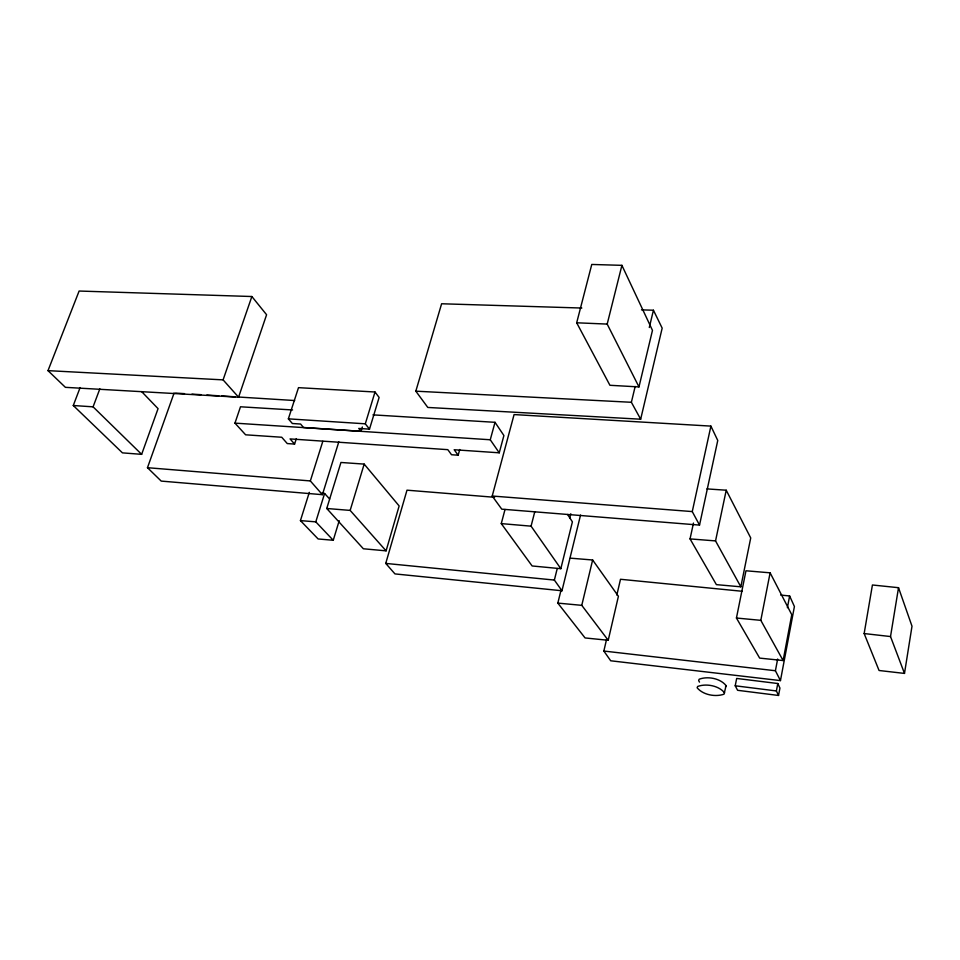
<?xml version="1.0" encoding="UTF-8"?>
<svg xmlns="http://www.w3.org/2000/svg" width="960" height="960" viewBox="0 0 960 960"><rect width="100%" height="100%" fill="white"/><g stroke="black" fill="none" stroke-linecap="round" stroke-linejoin="round"><path stroke-width="1.44" d="M904.488 673.416L912 626.208L898.524 587.7L872.424 584.988L864.156 633.552L879.06 670.5L904.488 673.416L890.52 636.552L898.524 587.7M606.516 639.564L603.852 651.048L610.704 660.78L780.456 680.604L794.412 606.516L789.624 595.956L780.72 595.08M778.536 695.46L779.928 688.068L777.792 683.52L736.68 678.444L735.216 685.788L737.604 690.3L778.536 695.46L776.388 690.948L777.792 683.52M780.456 680.604L775.416 670.74L777.648 659.016M787.392 607.692L789.624 595.956M783.12 660.54L791.76 614.7L770.112 572.82L745.968 570.78L736.44 618.024L759.66 658.104L783.12 660.54L760.812 620.34L770.112 572.82M693.48 523.056L690.048 538.896L716.388 584.64L740.832 586.812L750.72 537.936L726.228 490.212L706.92 488.904M724.608 692.844C718.776 685.596 706.248 683.304 697.656 686.46L697.14 687.78C703.068 694.968 715.428 697.224 724.056 694.164L726.06 685.596C720.288 678.3 707.724 676.008 699.156 679.224L698.64 680.556L699.492 682.128M740.832 586.812L715.548 540.912L726.228 490.212M699.528 525.096L717.756 440.472L710.904 426.108L514.08 414.576L492.216 496.032L501.756 509.16L699.528 525.096L692.268 511.584L710.904 426.108M616.836 595.068L620.496 579.276L742.152 591.276M561.048 590.016L557.832 603.108L585.072 637.944L608.22 640.284L618.408 596.28L592.644 559.992L570.384 558.156M581.832 308.04L441.612 303.768L415.824 391.176L427.8 407.448L640.668 419.208L662.172 328.14L653.436 310.224L641.496 309.864M638.976 386.928L652.464 330.372L621.912 265.344L591.768 264.456L576.684 322.788L609.924 385.284L638.976 386.928L607.188 324.084L621.912 265.344M608.22 640.284L581.772 605.34L592.644 559.992M640.668 419.208L631.38 402.288L635.172 386.46M649.296 327.492L653.436 310.224M494.604 497.292L406.992 490.176L385.74 563.412L394.968 573.912L561.972 590.76L580.548 515.052M561.972 590.76L554.376 580.068L557.232 568.536M569.736 518.1L570.804 513.768M505.02 509.46L501.276 523.608L532.128 565.968L560.832 568.692L572.4 521.844L567.588 514.488M560.832 568.692L531.072 526.164L534.732 511.908M459.744 449.52L458.16 455.196L454.188 449.736L499.248 452.808L503.904 435.528L495.024 422.316L372.96 414.864M499.248 452.808L490.26 439.764L495.024 422.316M386.088 550.848L399.144 505.944L364.176 464.1L340.944 462.468L326.748 508.488L363.372 548.772L386.088 550.848L350.16 510.408L326.748 508.488M350.16 510.408L364.176 464.1M309.312 492.36L300.432 520.608L318.132 538.968L333.252 540.276L339.216 520.692M361.02 431.304L358.764 428.436L369.492 429.144L379.128 397.452L375.012 392.004L298.5 387.66L288.36 418.848L292.344 423.504L300.6 424.044L303.516 427.5L361.02 431.304L362.34 426.996M369.492 429.144L365.304 423.816L375.012 392.004M174.108 393L147.48 467.7L161.22 481.092L322.404 494.676L338.82 441.828M333.252 540.276L315.792 521.856L324.6 493.476L321.816 493.272M322.404 494.676L310.344 480.936L322.824 441.288M292.584 409.968L240.492 406.788L234.96 423.132L245.616 434.808L281.736 437.244L287.268 443.568L294.576 444.072L296.328 438.636M238.584 397.2L266.592 314.736L251.868 296.52L79.116 291.036L48 370.644L65.4 387.336L238.584 397.2L223.092 379.872L48 370.644M223.092 379.872L251.868 296.52M80.124 387.564L73.284 405.516L122.448 452.868L141.648 454.344L158.064 408.648L141.636 391.596M141.648 454.344L93.084 406.836L99.864 388.788M725.508 686.916L726.06 685.596M576.684 322.788L607.188 324.084M415.824 391.176L631.38 402.288M175.596 393.096L184.524 393.648M191.976 394.116L200.904 394.68M206.856 395.052L218.76 395.796M221.736 395.976L235.14 396.816M238.116 396.996L294.672 400.536M288.36 418.848L365.304 423.816M234.96 423.132L490.26 439.764M73.284 405.516L93.084 406.836M458.16 455.196L451.524 454.74L447.816 449.664L290.076 438.912L294.576 444.072M492.216 496.032L692.268 511.584M690.048 538.896L715.548 540.912M300.432 520.608L315.792 521.856M147.48 467.7L310.344 480.936M501.276 523.608L531.072 526.164M557.832 603.108L581.772 605.34M736.44 618.024L760.812 620.34M385.74 563.412L554.376 580.068M864.156 633.552L890.52 636.552M603.852 651.048L775.416 670.74M735.216 685.788L776.388 690.948M324.6 493.476L329.652 499.02"/></g></svg>
